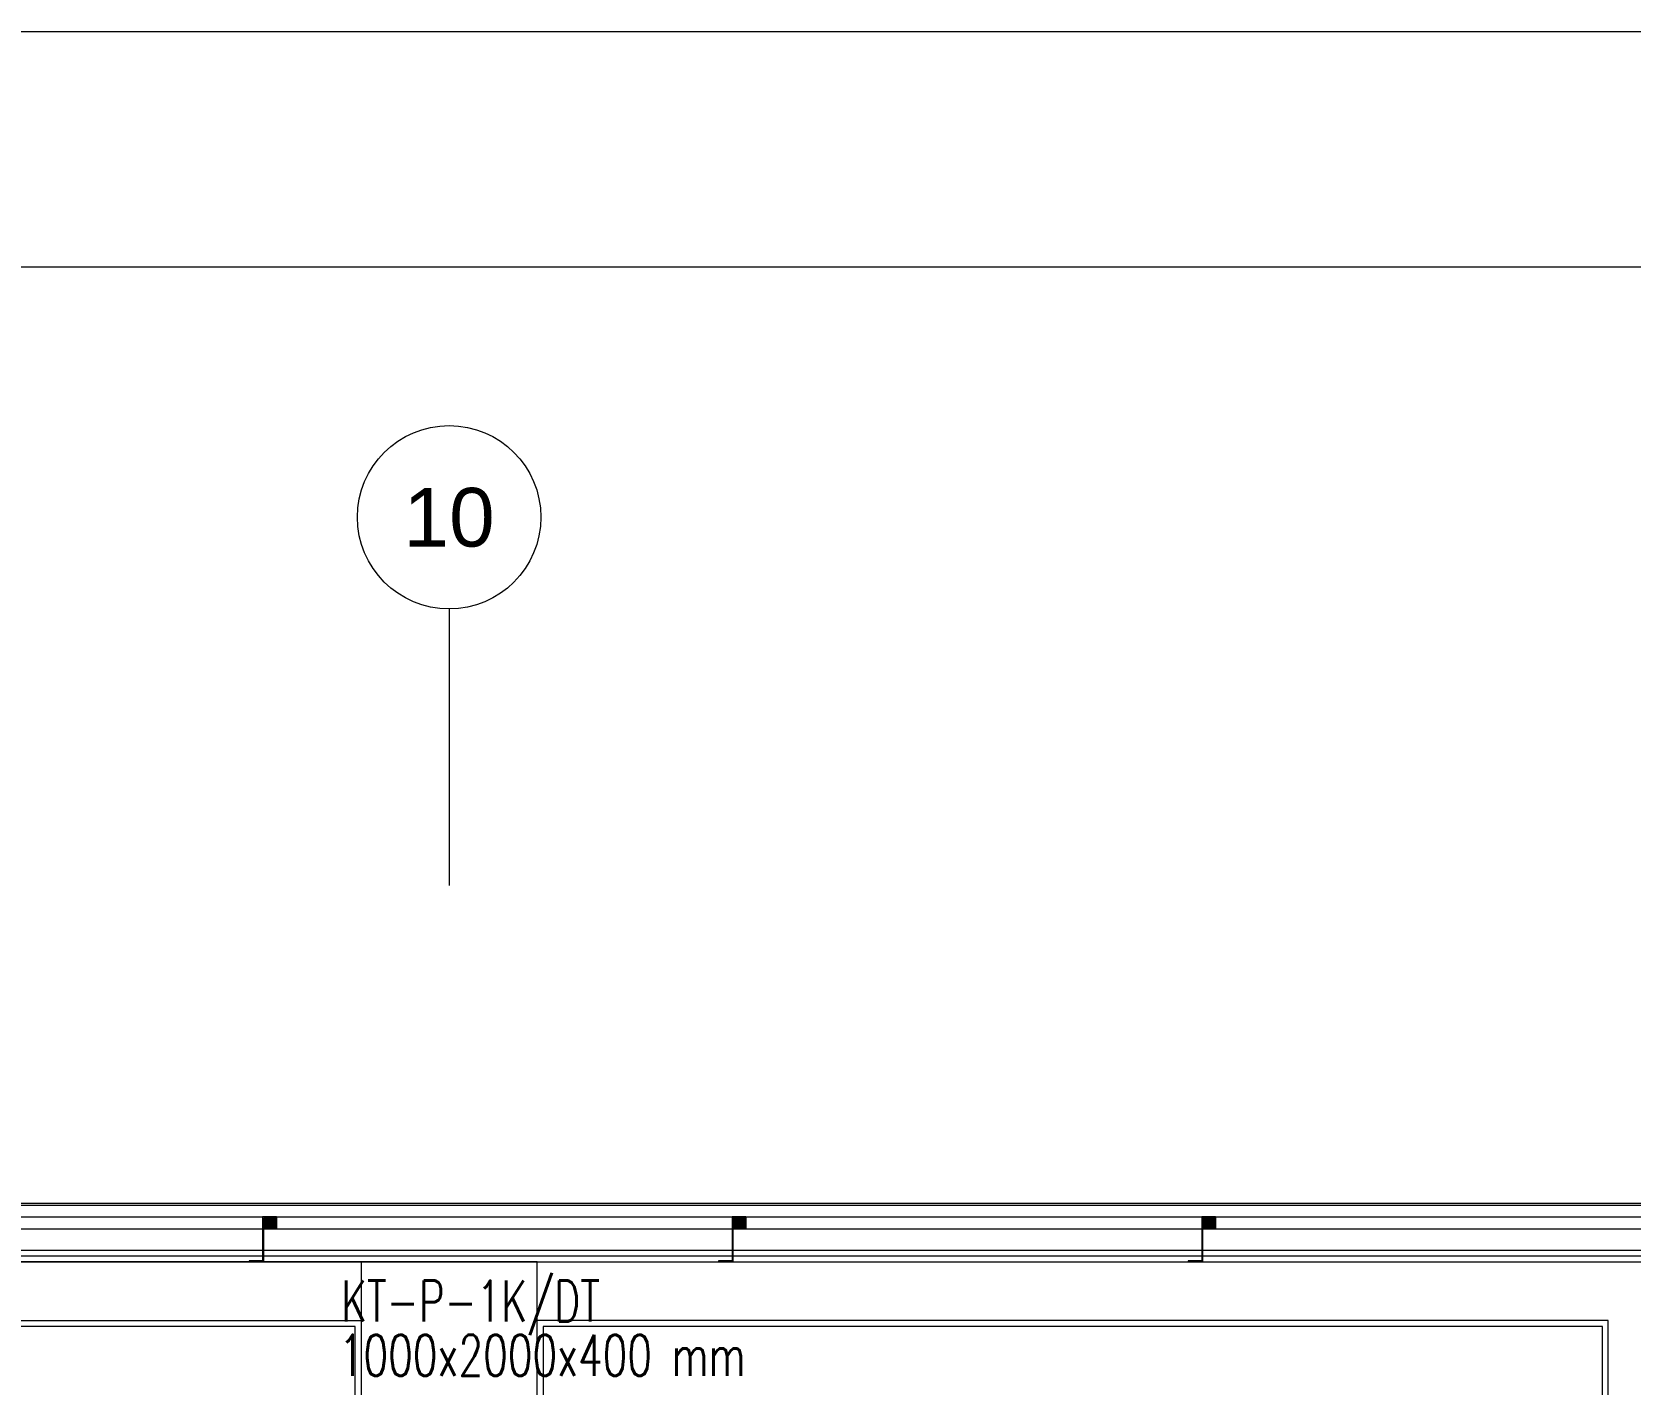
# Model space of a CAD drawing. Extents: x -9058 to 11890, y 0 to 4205.
# Drawn here: x 8293 to 8837, y 3744 to 4205 of the extents above; entities that cross this region are included whole.
import ezdxf
from ezdxf.enums import TextEntityAlignment as Align

# ---------------------------------------------------------------- set-up
doc = ezdxf.new("R2010")
doc.units = 0
doc.header["$MEASUREMENT"] = 0
doc.layers.get('0').update_dxf_attribs({"color": 9, "lineweight": 9})
for name, color, linetype, lineweight in [('10', 9, 'Continuous', 9), ('40A', 9, 'Continuous', 9), ('E-AYDINLATMA VE PRİZ PANOSU', 7, 'Continuous', 30), ('M-TEFRIS2-015', 129, 'Continuous', 9)]:
    doc.layers.add(name, color=color, linetype=linetype, lineweight=lineweight)
doc.styles.add('$1$Arial', font='arial.ttf', dxfattribs={"height": 2.5})
doc.styles.add('E-YAZI', font='txttw.shx')

# ---------------------------------------------------------------- blocks, each defined once
blk = doc.blocks.new('$0$0_aks')
at = {"linetype": 'Continuous'}
blk.add_circle((0, 0), 3.125, dxfattribs=at)
at = {"style": '$1$Arial'}
blk.add_attdef('AKS', text='', height=2.5, dxfattribs=at).set_placement((0, 0), align=Align.MIDDLE_CENTER)
blk = doc.blocks.new('p-s-profil')
at = {"layer": '10'}
blk.add_lwpolyline([(9, 15.3), (4.6, 15.3), (4.6, 0.4), (0, 0.4), (0, 0), (5, 0), (5, 14.9), (9, 14.9), (9, 15.3)], dxfattribs=at)
blk.add_lwpolyline([(9, 15.3), (4.6, 15.3), (4.6, 0.4), (0, 0.4), (0, 0), (5, 0), (5, 14.9), (9, 14.9), (9, 15.3)], dxfattribs=at)
blk = doc.blocks.new('p-kutu_profil_40x40')
h = blk.add_hatch(color=256)
h.dxf.hatch_style = 1
h.paths.add_polyline_path([(0, 0), (4, 0), (4, 4), (0, 4)])
h = blk.add_hatch(color=255)
h.dxf.hatch_style = 1
h.paths.add_polyline_path([(0, 0), (4, 0), (4, 4), (0, 4)])
blk.add_lwpolyline([(0, 0), (4, 0), (4, 4), (0, 4)], close=True)
at = {"layer": '10'}
for points in [[(0, 4), (4, 4), (4, 0), (0, 0)], [(0, 4), (4, 4), (4, 0), (0, 0)], [(0, 0), (4, 0), (4, 4), (0, 4)], [(0.3, 3.7), (3.7, 3.7), (3.7, 0.3), (0.3, 0.3)], [(0.3, 3.7), (3.7, 3.7), (3.7, 0.3), (0.3, 0.3)]]:
    blk.add_lwpolyline(points, close=True, dxfattribs=at)

msp = doc.modelspace()

# ---------------------------------------------------------------- linework, layer by layer
at = {"layer": '40A'}
for points in [[(11890, 4205), (5945, 4205), (5945, 0), (11890, 0)], [(11350.06, 80), (6025, 80), (6025, 4125), (11350.06, 4125)]]:
    msp.add_lwpolyline(points, close=True, dxfattribs=at)
at = {"layer": 'M-TEFRIS2-015'}
for points in [[(8435.06, 4008.37), (8435.06, 4008.37), (8435.06, 3914.11)], [(7684.25, 3805.87), (9150.06, 3805.87)], [(7684.25, 3805.17), (9150.06, 3805.17)], [(7695.21, 3801.17), (9155.06, 3801.17)], [(7695.21, 3797.17), (9155.06, 3797.17)], [(9155.06, 3787.87), (7693.06, 3787.87), (7693.06, 2309.53)], [(7699.61, 3789.87), (9155.06, 3789.87)], [(7755.06, 3785.87), (9155.46, 3785.87)], [(8405.06, 3785.87), (8405.06, 3785.87), (7755.06, 3785.87)], [(8405.06, 3785.87), (8405.06, 3765.87)], [(8670.36, 2708.87), (8553.06, 2708.87), (8553.06, 2922.87), (8718.06, 2922.87), (8718.06, 3507.87), (8828.06, 3507.87), (8828.06, 3763.87), (8467.06, 3763.87), (8467.06, 3723.87), (8403.06, 3723.87), (8403.06, 3763.87), (7757.06, 3763.87), (7757.06, 3723.87), (7717.06, 3723.87), (7717.06, 2977.87), (7757.06, 2977.87), (7757.06, 2913.87), (7717.06, 2913.87), (7717.06, 2578.87)], [(7755.06, 3765.87), (7755.06, 3765.87), (8405.06, 3765.87), (8405.06, 3765.87)]]:
    msp.add_lwpolyline(points, dxfattribs=at)
for points in [[(8405.06, 3725.87), (8465.06, 3725.87), (8465.06, 3785.87), (8405.06, 3785.87)], [(8830.06, 3505.87), (8830.06, 3765.87), (8465.06, 3765.87), (8465.06, 3785.87), (9095.06, 3785.87), (9095.06, 3765.87), (9085.06, 3765.87), (9085.06, 3765.87), (9085.06, 3765.87), (9085.06, 3765.87), (8845.06, 3765.87), (8845.06, 3505.87)]]:
    msp.add_lwpolyline(points, close=True, dxfattribs=at)

# ---------------------------------------------------------------- block references
ref = msp.add_blockref('$0$0_aks', (8435.06, 4039.62), dxfattribs=dict(at, xscale=10, yscale=10, zscale=10))
ref.add_attrib('AKS', '10', dxfattribs={"layer": '0', "height": 20, "style": '$1$Arial'}).set_placement((8435.06, 4039.62), align=Align.MIDDLE_CENTER)
for p in [(8366.91, 3785.87), (8526.91, 3785.87), (8686.91, 3785.87)]:
    msp.add_blockref('p-s-profil', p, dxfattribs=at)
at = {"layer": 'M-TEFRIS2-015', "extrusion": (0, 0, -1), "zscale": -1}
for p in [(-8376.21, 3797.17), (-8536.21, 3797.17), (-8696.21, 3797.17)]:
    msp.add_blockref('p-kutu_profil_40x40', p, dxfattribs=at)

# ---------------------------------------------------------------- texts
at = {"layer": 'E-AYDINLATMA VE PRİZ PANOSU', "color": 4, "style": 'E-YAZI', "width": 0.7}
for s, p in [('KT-P-1K/DT', (8398.26, 3765.51)), ('1000x2000x400 mm', (8397.52, 3747.03))]:
    msp.add_text(s, height=14, dxfattribs=at).set_placement(p)

doc.saveas('drawing.dxf')
